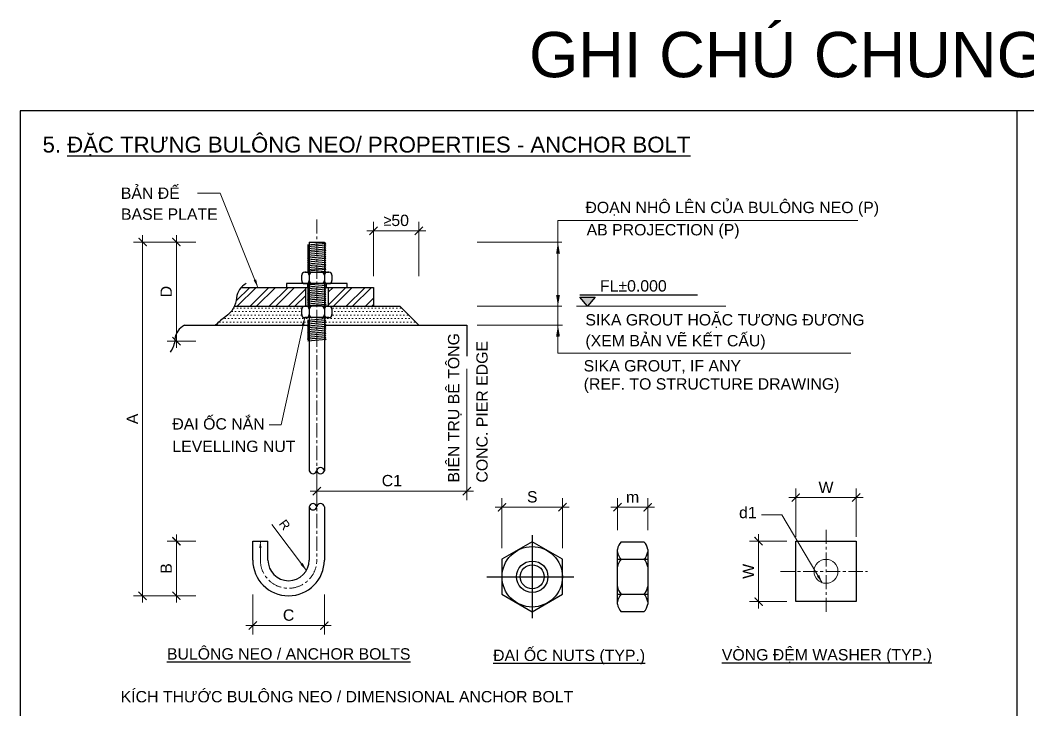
# Model space of a CAD drawing. Header units: millimetres. Extents: x -205508 to -110432, y 549193 to 571297.
# Drawn here: x -134922 to -132698, y 553330 to 554852 of the extents above; entities that cross this region are included whole.
import ezdxf
from ezdxf.enums import TextEntityAlignment as Align

# ---------------------------------------------------------------- set-up
doc = ezdxf.new("R2010")
doc.units = ezdxf.units.MM
doc.header["$LTSCALE"] = 25
doc.header["$MEASUREMENT"] = 0
doc.header["$PDSIZE"] = 50
doc.linetypes.add('DETAIL$0$CENTER', pattern=[2, 1.25, -0.25, 0.25, -0.25])
doc.linetypes.add('DETAIL$0$HIDDEN', pattern=[0.375, 0.25, -0.125])
doc.layers.add('DETAIL$0$CONT-Y', color=2, linetype='Continuous')
doc.layers.add('DETAIL$0$Standard', color=7, linetype='Continuous')
for name, color, linetype, lineweight in [('DETAIL$0$S-Bolts', 2, 'Continuous', 25), ('DETAIL$0$S-Dim', 8, 'Continuous', 20), ('DETAIL$0$S-Gridline', 37, 'DETAIL$0$CENTER', 13), ('DETAIL$0$S-Hatch', 8, 'Continuous', 13), ('DETAIL$0$S-Text-EN', 3, 'Continuous', 25), ('DETAIL$0$S-Text-VN', 7, 'Continuous', 25)]:
    doc.layers.add(name, color=color, linetype=linetype, lineweight=lineweight)
doc.styles.add('DETAIL$0$ABBO-S', font='arial.ttf')
doc.styles.add('DETAIL$0$S-TEXT-VN', font='arial.ttf')
doc.dimstyles.new('DETAIL$0$S-1-10', dxfattribs={"dimscale": 10, "dimtxt": 2.5, "dimasz": 1.8, "dimexe": 2, "dimexo": 2, "dimgap": 1, "dimtad": 1, "dimdec": 0, "dimzin": 12, "dimdsep": 46, "dimtxsty": 'DETAIL$0$S-TEXT-VN', "dimblk": 'DETAIL$0$_ArchTick', "dimcen": -1, "dimdle": 1.5, "dimclrd": 8, "dimclre": 8, "dimclrt": 7, "dimadec": 0, "dimazin": 0, "dimtfac": 1, "dimtdec": 0, "dimtix": 1, "dimtofl": 0, "dimtmove": 0, "dimatfit": 2, "dimfxl": 1, "dimtolj": 1, "dimtzin": 0, "dimlwd": -1, "dimlwe": -1, "dimarcsym": 0})
pattern_1 = [(360, (-83217.685, 527808.8806), (3.91, 7.8200001), [0, -7.8200001])]

# ---------------------------------------------------------------- blocks, each defined once
blk = doc.blocks.new('*X177')
for p, q in [((127.59, 520.9), (128.41, 520.9)), ((127.73, 520.8), (128.27, 520.8)), ((127.82, 520.7), (128.18, 520.7)), ((127.89, 520.6), (128.11, 520.6)), ((127.94, 520.5), (128.06, 520.5)), ((127.97, 520.4), (128.03, 520.4)), ((127.99, 520.3), (128.01, 520.3))]:
    blk.add_line(p, q)
blk = doc.blocks.new('*X176')
for p, q in [((131.59, 520.9), (132.41, 520.9)), ((131.73, 520.8), (132.27, 520.8)), ((131.82, 520.7), (132.18, 520.7)), ((131.89, 520.6), (132.11, 520.6)), ((131.94, 520.5), (132.06, 520.5)), ((131.97, 520.4), (132.03, 520.4)), ((131.99, 520.3), (132.01, 520.3))]:
    blk.add_line(p, q)
blk = doc.blocks.new('DETAIL$0$_ArchTick')
at = {"color": 0, "linetype": 'ByBlock', "const_width": 0.15}
blk.add_lwpolyline([(-0.5, -0.5), (0.5, 0.5)], dxfattribs=at)
blk = doc.blocks.new('*D203')
at = {"layer": 'Defpoints', "color": 0, "transparency": 16777216}
for p in [(-134408.7, 553604.8), (-134250.7, 553604.8), (-134250.7, 553516.2)]:
    blk.add_point(p, dxfattribs=at)
at = {"layer": 'DETAIL$0$S-Dim', "color": 8, "transparency": 16777216}
for p, q in [((-134408.7, 553584.8), (-134408.7, 553496.2)), ((-134250.7, 553584.8), (-134250.7, 553496.2)), ((-134423.7, 553516.2), (-134235.7, 553516.2))]:
    blk.add_line(p, q, dxfattribs=at)
at = {"layer": 'DETAIL$0$S-Dim', "color": 8, "transparency": 16777216, "xscale": 18, "yscale": 18, "zscale": 18, "rotation": 180}
blk.add_blockref('DETAIL$0$_ArchTick', (-134408.7, 553516.2), dxfattribs=at)
at = {"layer": 'DETAIL$0$S-Dim', "color": 8, "transparency": 16777216, "xscale": 18, "yscale": 18, "zscale": 18}
blk.add_blockref('DETAIL$0$_ArchTick', (-134250.7, 553516.2), dxfattribs=at)
at = {"layer": 'DETAIL$0$S-Dim', "color": 7, "transparency": 16777216, "insert": (-134329.7, 553539.2), "char_height": 25, "attachment_point": 5, "style": 'DETAIL$0$ABBO-S'}
blk.add_mtext('\\A1;C', dxfattribs=at)
blk = doc.blocks.new('*D204')
at = {"layer": 'Defpoints', "color": 0, "transparency": 16777216}
for p in [(-133725.2, 553777.3), (-133858.7, 553666.7), (-133725.2, 553666.7)]:
    blk.add_point(p, dxfattribs=at)
at = {"layer": 'DETAIL$0$S-Dim', "color": 8, "transparency": 16777216}
for p, q in [((-133858.7, 553686.7), (-133858.7, 553797.3)), ((-133725.2, 553686.7), (-133725.2, 553797.3)), ((-133873.7, 553777.3), (-133710.2, 553777.3))]:
    blk.add_line(p, q, dxfattribs=at)
at = {"layer": 'DETAIL$0$S-Dim', "color": 8, "transparency": 16777216, "xscale": 18, "yscale": 18, "zscale": 18, "rotation": 180}
blk.add_blockref('DETAIL$0$_ArchTick', (-133858.7, 553777.3), dxfattribs=at)
at = {"layer": 'DETAIL$0$S-Dim', "color": 8, "transparency": 16777216, "xscale": 18, "yscale": 18, "zscale": 18}
blk.add_blockref('DETAIL$0$_ArchTick', (-133725.2, 553777.3), dxfattribs=at)
at = {"layer": 'DETAIL$0$S-Dim', "color": 7, "transparency": 16777216, "insert": (-133791.9, 553800.2), "char_height": 25, "attachment_point": 5, "style": 'DETAIL$0$ABBO-S'}
blk.add_mtext('\\A1;S', dxfattribs=at)
blk = doc.blocks.new('*D205')
at = {"layer": 'Defpoints', "color": 0, "transparency": 16777216}
for p in [(-133537, 553777.3), (-133603.7, 553706.8), (-133537, 553706.8)]:
    blk.add_point(p, dxfattribs=at)
at = {"layer": 'DETAIL$0$S-Dim', "color": 8, "transparency": 16777216}
for p, q in [((-133603.7, 553726.8), (-133603.7, 553797.3)), ((-133537, 553726.8), (-133537, 553797.3)), ((-133618.7, 553777.3), (-133522, 553777.3))]:
    blk.add_line(p, q, dxfattribs=at)
at = {"layer": 'DETAIL$0$S-Dim', "color": 8, "transparency": 16777216, "xscale": 18, "yscale": 18, "zscale": 18, "rotation": 180}
blk.add_blockref('DETAIL$0$_ArchTick', (-133603.7, 553777.3), dxfattribs=at)
at = {"layer": 'DETAIL$0$S-Dim', "color": 8, "transparency": 16777216, "xscale": 18, "yscale": 18, "zscale": 18}
blk.add_blockref('DETAIL$0$_ArchTick', (-133537, 553777.3), dxfattribs=at)
at = {"layer": 'DETAIL$0$S-Dim', "color": 7, "transparency": 16777216, "insert": (-133570.3, 553799.8), "char_height": 25, "attachment_point": 5, "style": 'DETAIL$0$ABBO-S'}
blk.add_mtext('\\A1;m', dxfattribs=at)
blk = doc.blocks.new('*D206')
at = {"layer": 'Defpoints', "color": 0, "transparency": 16777216}
for p in [(-134042.1, 554387.5), (-134142.3, 554267), (-134042.1, 554267)]:
    blk.add_point(p, dxfattribs=at)
at = {"layer": 'DETAIL$0$S-Dim', "color": 8, "transparency": 16777216}
for p, q in [((-134142.3, 554287), (-134142.3, 554407.5)), ((-134042.1, 554287), (-134042.1, 554407.5)), ((-134157.3, 554387.5), (-134027.1, 554387.5))]:
    blk.add_line(p, q, dxfattribs=at)
at = {"layer": 'DETAIL$0$S-Dim', "color": 8, "transparency": 16777216, "xscale": 18, "yscale": 18, "zscale": 18, "rotation": 180}
blk.add_blockref('DETAIL$0$_ArchTick', (-134142.3, 554387.5), dxfattribs=at)
at = {"layer": 'DETAIL$0$S-Dim', "color": 8, "transparency": 16777216, "xscale": 18, "yscale": 18, "zscale": 18}
blk.add_blockref('DETAIL$0$_ArchTick', (-134042.1, 554387.5), dxfattribs=at)
at = {"layer": 'DETAIL$0$S-Dim', "color": 7, "transparency": 16777216, "insert": (-134092.2, 554410.3), "char_height": 25, "attachment_point": 5, "style": 'DETAIL$0$ABBO-S'}
blk.add_mtext('\\A1;{\\fSymbol|b0|i0|c2|p18;\\H0.9583x;\\C256;³}50', dxfattribs=at)
blk = doc.blocks.new('*D246')
at = {"layer": 'Defpoints', "color": 0, "transparency": 16777216}
for p in [(-133936.3, 554102.5), (-134267.4, 553884), (-133936.3, 553813)]:
    blk.add_point(p, dxfattribs=at)
at = {"layer": 'DETAIL$0$S-Dim', "color": 8, "transparency": 16777216}
for p, q in [((-133936.3, 554082.5), (-133936.3, 553793)), ((-134267.4, 553864), (-134267.4, 553793)), ((-134282.4, 553813), (-133921.3, 553813))]:
    blk.add_line(p, q, dxfattribs=at)
at = {"layer": 'DETAIL$0$S-Dim', "color": 8, "transparency": 16777216, "xscale": 18, "yscale": 18, "zscale": 18, "rotation": 180}
blk.add_blockref('DETAIL$0$_ArchTick', (-134267.4, 553813), dxfattribs=at)
at = {"layer": 'DETAIL$0$S-Dim', "color": 8, "transparency": 16777216, "xscale": 18, "yscale": 18, "zscale": 18}
blk.add_blockref('DETAIL$0$_ArchTick', (-133936.3, 553813), dxfattribs=at)
at = {"layer": 'DETAIL$0$S-Dim', "color": 7, "transparency": 16777216, "insert": (-134101.8, 553836), "char_height": 25, "attachment_point": 5, "style": 'DETAIL$0$ABBO-S'}
blk.add_mtext('\\A1;C1', dxfattribs=at)
blk = doc.blocks.new('*D247')
at = {"layer": 'Defpoints', "color": 0, "transparency": 16777216}
for p in [(-133076.8, 553798.7), (-133210.3, 553692.1), (-133076.8, 553692.1)]:
    blk.add_point(p, dxfattribs=at)
at = {"layer": 'DETAIL$0$S-Dim', "color": 8, "transparency": 16777216}
for p, q in [((-133210.3, 553712.1), (-133210.3, 553818.7)), ((-133076.8, 553712.1), (-133076.8, 553818.7)), ((-133225.3, 553798.7), (-133061.8, 553798.7))]:
    blk.add_line(p, q, dxfattribs=at)
at = {"layer": 'DETAIL$0$S-Dim', "color": 8, "transparency": 16777216, "xscale": 18, "yscale": 18, "zscale": 18, "rotation": 180}
blk.add_blockref('DETAIL$0$_ArchTick', (-133210.3, 553798.7), dxfattribs=at)
at = {"layer": 'DETAIL$0$S-Dim', "color": 8, "transparency": 16777216, "xscale": 18, "yscale": 18, "zscale": 18}
blk.add_blockref('DETAIL$0$_ArchTick', (-133076.8, 553798.7), dxfattribs=at)
at = {"layer": 'DETAIL$0$S-Dim', "color": 7, "transparency": 16777216, "insert": (-133143.5, 553821.2), "char_height": 25, "attachment_point": 5, "style": 'DETAIL$0$ABBO-S'}
blk.add_mtext('\\A1;W', dxfattribs=at)
blk = doc.blocks.new('*D248')
at = {"layer": 'Defpoints', "color": 0, "transparency": 16777216}
for p in [(-133210.3, 553702.6), (-133292.3, 553569.1), (-133210.3, 553569.1)]:
    blk.add_point(p, dxfattribs=at)
at = {"layer": 'DETAIL$0$S-Dim', "color": 8, "transparency": 16777216}
for p, q in [((-133292.3, 553717.6), (-133292.3, 553554.1)), ((-133230.3, 553702.6), (-133312.3, 553702.6)), ((-133230.3, 553569.1), (-133312.3, 553569.1))]:
    blk.add_line(p, q, dxfattribs=at)
at = {"layer": 'DETAIL$0$S-Dim', "color": 8, "transparency": 16777216, "xscale": 18, "yscale": 18, "zscale": 18}
for p, rotation in [((-133292.3, 553702.6), 90), ((-133292.3, 553569.1), 270)]:
    blk.add_blockref('DETAIL$0$_ArchTick', p, dxfattribs=dict(at, rotation=rotation))
at = {"layer": 'DETAIL$0$S-Dim', "color": 7, "transparency": 16777216, "insert": (-133314.8, 553635.9), "char_height": 25, "attachment_point": 5, "rotation": 90, "style": 'DETAIL$0$ABBO-S'}
blk.add_mtext('\\A1;W', dxfattribs=at)
blk = doc.blocks.new('*D249')
at = {"layer": 'Defpoints', "color": 0, "transparency": 16777216}
for p in [(-134514.2, 554362.7), (-134577.4, 554143.9), (-134514.2, 554143.9)]:
    blk.add_point(p, dxfattribs=at)
at = {"layer": 'DETAIL$0$S-Dim', "color": 8, "transparency": 16777216}
for p, q in [((-134534.2, 554362.7), (-134597.4, 554362.7)), ((-134577.4, 554377.7), (-134577.4, 554128.9)), ((-134534.2, 554143.9), (-134597.4, 554143.9))]:
    blk.add_line(p, q, dxfattribs=at)
at = {"layer": 'DETAIL$0$S-Dim', "color": 8, "transparency": 16777216, "xscale": 18, "yscale": 18, "zscale": 18}
for p, rotation in [((-134577.4, 554362.7), 90), ((-134577.4, 554143.9), 270)]:
    blk.add_blockref('DETAIL$0$_ArchTick', p, dxfattribs=dict(at, rotation=rotation))
at = {"layer": 'DETAIL$0$S-Dim', "color": 7, "transparency": 16777216, "insert": (-134599.9, 554253.3), "char_height": 25, "attachment_point": 5, "rotation": 90, "style": 'DETAIL$0$ABBO-S'}
blk.add_mtext('\\A1;D', dxfattribs=at)
blk = doc.blocks.new('*D250')
at = {"layer": 'Defpoints', "color": 0, "transparency": 16777216}
for p in [(-134514.2, 554362.7), (-134652, 553581.9), (-134514.2, 553581.9)]:
    blk.add_point(p, dxfattribs=at)
at = {"layer": 'DETAIL$0$S-Dim', "color": 8, "transparency": 16777216}
for p, q in [((-134534.2, 554362.7), (-134672, 554362.7)), ((-134652, 554377.7), (-134652, 553566.9)), ((-134534.2, 553581.9), (-134672, 553581.9))]:
    blk.add_line(p, q, dxfattribs=at)
at = {"layer": 'DETAIL$0$S-Dim', "color": 8, "transparency": 16777216, "xscale": 18, "yscale": 18, "zscale": 18}
for p, rotation in [((-134652, 554362.7), 90), ((-134652, 553581.9), 270)]:
    blk.add_blockref('DETAIL$0$_ArchTick', p, dxfattribs=dict(at, rotation=rotation))
at = {"layer": 'DETAIL$0$S-Dim', "color": 7, "transparency": 16777216, "insert": (-134674.5, 553972.3), "char_height": 25, "attachment_point": 5, "rotation": 90, "style": 'DETAIL$0$ABBO-S'}
blk.add_mtext('\\A1;A', dxfattribs=at)
blk = doc.blocks.new('*D251')
at = {"layer": 'Defpoints', "color": 0, "transparency": 16777216}
for p in [(-134514.2, 553702.4), (-134577.4, 553581.9), (-134514.2, 553581.9)]:
    blk.add_point(p, dxfattribs=at)
at = {"layer": 'DETAIL$0$S-Dim', "color": 8, "transparency": 16777216}
for p, q in [((-134577.4, 553717.4), (-134577.4, 553566.9)), ((-134534.2, 553702.4), (-134597.4, 553702.4)), ((-134534.2, 553581.9), (-134597.4, 553581.9))]:
    blk.add_line(p, q, dxfattribs=at)
at = {"layer": 'DETAIL$0$S-Dim', "color": 8, "transparency": 16777216, "xscale": 18, "yscale": 18, "zscale": 18}
for p, rotation in [((-134577.4, 553702.4), 90), ((-134577.4, 553581.9), 270)]:
    blk.add_blockref('DETAIL$0$_ArchTick', p, dxfattribs=dict(at, rotation=rotation))
at = {"layer": 'DETAIL$0$S-Dim', "color": 7, "transparency": 16777216, "insert": (-134599.9, 553642.2), "char_height": 25, "attachment_point": 5, "rotation": 90, "style": 'DETAIL$0$ABBO-S'}
blk.add_mtext('\\A1;B', dxfattribs=at)

msp = doc.modelspace()

# ---------------------------------------------------------------- hatches: boundary and pattern name
at = {"layer": 'DETAIL$0$S-Dim'}
h = msp.add_hatch(dxfattribs=at)
h.set_pattern_fill('ANSI32', scale=80, style=0)
h.set_pattern_definition([(45, (-502440.87, 1580029.524), (-21.2132034, 21.2132034), []), (45, (-502426.73, 1580029.524), (-21.2132034, 21.2132034), [])])
h.paths.add_polyline_path([(-134292.5, 554262.6), (-134334.2, 554262.6), (-134434.3, 554262.6, 0.167667), (-134444.4, 554239.6, -0.088074), (-134449.3, 554220.9), (-134292.5, 554220.9)])
h.paths.add_polyline_path([(-134142.3, 554262.6), (-134242.4, 554262.6), (-134242.4, 554220.9), (-134240.7, 554220.9), (-134142.3, 554220.9)])
at = {"layer": 'DETAIL$0$S-Hatch'}
h = msp.add_hatch(dxfattribs=at)
h.set_pattern_fill('DOTS', scale=125.120001, style=0)
h.set_pattern_definition(pattern_1)
h.paths.add_polyline_path([(-134284.1, 554179.1), (-134284.1, 554195.8), (-134294.1, 554195.8, -0.414214), (-134300.8, 554202.5), (-134300.8, 554214.2, -0.304915), (-134296.6, 554220.4), (-134295.9, 554220.9), (-134449.3, 554220.9, -0.135499), (-134468.4, 554198.3, 0.053423), (-134490.9, 554179.1)])
h = msp.add_hatch(dxfattribs=at)
h.set_pattern_fill('DOTS', scale=125.120001, style=0)
h.set_pattern_definition(pattern_1)
h.paths.add_polyline_path([(-134238, 554220.9), (-134236, 554218.9, -0.198912), (-134234.1, 554214.2), (-134234.1, 554202.5, -0.414214), (-134240.7, 554195.8), (-134250.7, 554195.8), (-134250.7, 554179.1), (-134042.1, 554179.1), (-134083.8, 554220.9)])

# ---------------------------------------------------------------- linework, layer by layer
at = {"layer": 'DETAIL$0$CONT-Y', "color": 7}
msp.add_line((-134292.5, 554262.6), (-134292.5, 554220.9), dxfattribs=at)
at = {"layer": 'DETAIL$0$CONT-Y', "color": 7, "linetype": 'DETAIL$0$HIDDEN'}
for p, q in [((-134284.1, 554225), (-134284.1, 554220.9)), ((-134250.7, 554225), (-134250.7, 554220.9))]:
    msp.add_line(p, q, dxfattribs=at)
at = {"layer": 'DETAIL$0$S-Bolts', "color": 7}
for p, q in [((-134247.3, 554359.5), (-134287.7, 554356.1)), ((-134284.1, 554362.7), (-134284.1, 553858)), ((-134284.1, 554362.7), (-134250.7, 554362.7)), ((-134250.7, 554362.7), (-134250.7, 553858)), ((-134250.6, 554361.6), (-134247.3, 554359.5)), ((-134250.6, 554357.4), (-134247.3, 554355.4)), ((-134287.7, 554356.1), (-134284.1, 554354)), ((-134247.3, 554355.4), (-134287.7, 554351.9)), ((-134287.7, 554351.9), (-134284.1, 554349.8)), ((-134247.3, 554351.2), (-134287.7, 554347.7)), ((-134287.7, 554347.7), (-134284.1, 554345.7)), ((-134247.3, 554347), (-134287.7, 554343.6)), ((-134287.7, 554343.6), (-134284.1, 554341.5)), ((-134247.3, 554342.9), (-134287.7, 554339.4)), ((-134287.7, 554339.4), (-134284.1, 554337.3)), ((-134247.3, 554338.7), (-134287.7, 554335.2)), ((-134287.7, 554335.2), (-134284.1, 554333.1)), ((-134250.6, 554353.3), (-134247.3, 554351.2)), ((-134250.6, 554349.1), (-134247.3, 554347)), ((-134250.6, 554344.9), (-134247.3, 554342.9)), ((-134250.6, 554340.8), (-134247.3, 554338.7)), ((-134250.6, 554336.6), (-134247.3, 554334.5)), ((-134247.3, 554334.5), (-134287.7, 554331.1)), ((-134287.7, 554331.1), (-134284.1, 554329)), ((-134247.3, 554330.3), (-134287.7, 554326.9)), ((-134287.7, 554326.9), (-134284.1, 554324.8)), ((-134247.3, 554326.2), (-134287.7, 554322.7)), ((-134287.7, 554322.7), (-134284.1, 554320.6)), ((-134247.3, 554321.8), (-134287.7, 554318.3)), ((-134287.7, 554318.3), (-134284.1, 554316.2)), ((-134247.3, 554317.6), (-134287.7, 554314.1)), ((-134287.7, 554314.1), (-134284.1, 554312.1)), ((-134247.3, 554313.4), (-134287.7, 554310)), ((-134250.6, 554332.4), (-134247.3, 554330.3)), ((-134250.6, 554328.2), (-134247.3, 554326.2)), ((-134250.6, 554323.9), (-134247.3, 554321.8)), ((-134250.6, 554319.7), (-134247.3, 554317.6)), ((-134250.6, 554315.5), (-134247.3, 554313.4)), ((-134294.1, 554295.9), (-134240.7, 554295.9)), ((-134290.8, 554295.9), (-134294.1, 554295.9)), ((-134292.5, 554295.9), (-134242.4, 554295.9)), ((-134287.7, 554310), (-134284.1, 554307.9)), ((-134247.3, 554309.3), (-134287.7, 554305.8)), ((-134287.7, 554305.8), (-134284.1, 554303.7)), ((-134247.3, 554305.1), (-134287.7, 554301.6)), ((-134247.3, 554301.7), (-134287.7, 554298.2)), ((-134287.7, 554301.6), (-134284.1, 554299.6)), ((-134287.7, 554298.2), (-134284.1, 554296.2)), ((-134277.4, 554295.9), (-134257.4, 554295.9)), ((-134247.3, 554297.7), (-134268, 554295.9)), ((-134250.6, 554311.3), (-134247.3, 554309.3)), ((-134250.6, 554307.2), (-134247.3, 554305.1)), ((-134250.6, 554303.8), (-134247.3, 554301.7)), ((-134250.6, 554299.8), (-134247.3, 554297.7)), ((-134240.7, 554295.9), (-134244.1, 554295.9)), ((-134200.7, 554270.9), (-134334.2, 554270.9)), ((-134334.2, 554270.9), (-134334.2, 554262.6)), ((-134300.8, 554277.6), (-134300.8, 554289.3)), ((-134294.1, 554270.9), (-134240.7, 554270.9)), ((-134288.3, 554270.9), (-134288.3, 554262.6)), ((-134247.8, 554270.9), (-134287.7, 554267.5)), ((-134250.6, 554268.8), (-134247.3, 554266.8)), ((-134246.6, 554270.9), (-134246.6, 554262.6)), ((-134234.1, 554289.3), (-134234.1, 554277.6)), ((-134200.7, 554262.6), (-134200.7, 554270.9)), ((-134434.3, 554262.6), (-134288.3, 554262.6)), ((-134334.2, 554262.6), (-134288.3, 554262.6)), ((-134287.7, 554267.5), (-134284.1, 554265.4)), ((-134247.3, 554266.8), (-134287.7, 554263.3)), ((-134287.7, 554263.3), (-134284.1, 554261.2)), ((-134247.8, 554262.6), (-134287.7, 554259.1)), ((-134287.7, 554259.1), (-134284.1, 554257.1)), ((-134247.3, 554258.4), (-134287.7, 554255)), ((-134287.7, 554255), (-134284.1, 554252.9)), ((-134247.3, 554254.3), (-134287.7, 554250.8)), ((-134287.7, 554250.8), (-134284.1, 554248.7)), ((-134247.3, 554250.1), (-134287.7, 554246.6)), ((-134287.7, 554246.6), (-134284.1, 554244.5)), ((-134250.6, 554264.6), (-134247.3, 554262.6)), ((-134250.6, 554260.5), (-134247.3, 554258.4)), ((-134250.6, 554256.3), (-134247.3, 554254.3)), ((-134250.6, 554252.2), (-134247.3, 554250.1)), ((-134250.6, 554248), (-134247.3, 554245.9)), ((-134246.6, 554262.6), (-134142.3, 554262.6)), ((-134246.6, 554262.6), (-134200.7, 554262.6)), ((-134242.4, 554262.6), (-134242.4, 554220.9)), ((-134142.3, 554262.6), (-134142.3, 554220.9)), ((-134247.3, 554245.9), (-134287.7, 554242.5)), ((-134287.7, 554242.5), (-134284.1, 554240.4)), ((-134247.3, 554241.7), (-134287.7, 554238.3)), ((-134287.7, 554238.3), (-134284.1, 554236.2)), ((-134247.3, 554237.6), (-134287.7, 554234.1)), ((-134287.7, 554234.1), (-134284.1, 554232)), ((-134247.3, 554233.4), (-134287.7, 554229.9)), ((-134287.7, 554229.9), (-134284.1, 554227.9)), ((-134247.3, 554229.2), (-134287.7, 554225.8)), ((-134287.7, 554225.8), (-134284.1, 554223.7)), ((-134247, 554225.1), (-134287.4, 554221.6)), ((-134250.6, 554243.8), (-134247.3, 554241.7)), ((-134250.6, 554239.7), (-134247.3, 554237.6)), ((-134250.6, 554235.5), (-134247.3, 554233.4)), ((-134250.6, 554231.3), (-134247.3, 554229.2)), ((-134250.2, 554227.2), (-134247, 554225.1)), ((-134449.3, 554220.9), (-134284.1, 554220.9)), ((-134300.8, 554202.5), (-134300.8, 554214.2)), ((-134240.7, 554220.9), (-134294.1, 554220.9)), ((-134250.7, 554220.9), (-134083.8, 554220.9)), ((-134234.1, 554214.2), (-134234.1, 554202.5)), ((-134084, 554221), (-134042.1, 554179.1)), ((-134240.7, 554195.8), (-134294.1, 554195.8)), ((-134247.8, 554193.1), (-134287.7, 554189.7)), ((-134287.7, 554189.7), (-134284.1, 554187.6)), ((-134247.3, 554189), (-134287.7, 554185.6)), ((-134287.7, 554185.6), (-134284.1, 554183.5)), ((-134247.8, 554184.8), (-134287.7, 554181.4)), ((-134287.7, 554181.4), (-134284.1, 554179.3)), ((-134247.3, 554180.7), (-134287.7, 554177.2)), ((-134250.6, 554191.1), (-134247.3, 554189)), ((-134250.6, 554186.9), (-134247.3, 554184.8)), ((-134250.6, 554182.8), (-134247.3, 554180.7)), ((-134559.4, 554179.1), (-134284.1, 554179.1)), ((-134287.7, 554177.2), (-134284.1, 554175.1)), ((-134247.3, 554176.5), (-134287.7, 554173)), ((-134287.7, 554173), (-134284.1, 554171)), ((-134247.3, 554172.3), (-134287.7, 554168.9)), ((-134287.7, 554168.9), (-134284.1, 554166.8)), ((-134247.3, 554168.2), (-134287.7, 554164.7)), ((-134287.7, 554164.7), (-134284.1, 554162.6)), ((-134247.3, 554164), (-134287.7, 554160.5)), ((-134287.7, 554160.5), (-134284.1, 554158.5)), ((-134247.3, 554159.8), (-134287.7, 554156.4)), ((-134250.7, 554179.1), (-133936.3, 554179.1)), ((-134250.6, 554178.6), (-134247.3, 554176.5)), ((-134250.6, 554174.4), (-134247.3, 554172.3)), ((-134250.6, 554170.2), (-134247.3, 554168.2)), ((-134250.6, 554166.1), (-134247.3, 554164)), ((-134250.6, 554161.9), (-134247.3, 554159.8)), ((-134250.6, 554157.7), (-134247.3, 554155.7)), ((-133936.3, 554179.1), (-133936.3, 554110.7)), ((-134287.7, 554156.4), (-134284.1, 554154.3)), ((-134247.3, 554155.7), (-134287.7, 554152.2)), ((-134287.7, 554152.2), (-134284.1, 554150.1)), ((-134247.3, 554151.5), (-134287.7, 554148)), ((-134287.7, 554148), (-134284.1, 554145.9)), ((-134247, 554147.3), (-134287.4, 554143.9)), ((-134250.6, 554153.6), (-134247.3, 554151.5)), ((-134250.2, 554149.4), (-134247, 554147.3)), ((-134284.1, 553778.4), (-134284.1, 553660.9)), ((-134250.7, 553778.4), (-134250.7, 553660.9)), ((-134408.7, 553660.9), (-134408.7, 553702.4)), ((-134408.7, 553702.4), (-134375.4, 553702.4)), ((-134375.4, 553660.9), (-134375.4, 553702.4))]:
    msp.add_line(p, q, dxfattribs=at)
at = {"layer": 'DETAIL$0$S-Bolts'}
for p, q in [((-133791.9, 553715.7), (-133791.9, 553532.2)), ((-133595.4, 553701), (-133545.3, 553701)), ((-133210.3, 553569.1), (-133210.3, 553702.6)), ((-133210.3, 553702.6), (-133076.8, 553702.6)), ((-133076.8, 553702.6), (-133076.8, 553569.1)), ((-133603.7, 553563.5), (-133603.7, 553684.3)), ((-133537, 553684.3), (-133537, 553563.5)), ((-133603.7, 553662.4), (-133537, 553662.4)), ((-133892, 553623.9), (-133700.2, 553623.9)), ((-133603.7, 553585.4), (-133537, 553585.4)), ((-133076.8, 553569.1), (-133210.3, 553569.1)), ((-133545.3, 553546.9), (-133595.4, 553546.9))]:
    msp.add_line(p, q, dxfattribs=at)
at = {"layer": 'DETAIL$0$S-Bolts', "color": 7}
for points in [[(-134423.1, 554270.9, 0.262919), (-134444.4, 554239.6, -0.226273), (-134468.4, 554198.3, 0.053423), (-134490.9, 554179.1, 0.053423)], [(-134559.4, 554179.1, 0.262919), (-134580.6, 554147.9, -0.136661), (-134590.9, 554119.9, -0.136661)]]:
    msp.add_lwpolyline(points, format="xyb", dxfattribs=at)
at = {"layer": 'DETAIL$0$S-Bolts'}
msp.add_lwpolyline([(-133725.2, 553662.4), (-133791.9, 553701), (-133858.7, 553662.4), (-133858.7, 553585.4), (-133791.9, 553546.9), (-133725.2, 553585.4)], close=True, dxfattribs=at)
for radius in [66.7, 34.7, 26.4]:
    msp.add_circle((-133791.9, 553623.9), radius, dxfattribs=at)
at = {"layer": 'DETAIL$0$S-Bolts', "color": 7}
for centre, radius, start, end in [((-134294.1, 554289.3), 6.67, 90, 180), ((-134290.8, 554289.3), 6.67, 0, 90), ((-134277.4, 554289.3), 6.67, 90, 180), ((-134257.4, 554289.3), 6.67, 0, 90), ((-134244.1, 554289.3), 6.67, 90, 180), ((-134240.7, 554289.3), 6.67, 0, 90), ((-134294.1, 554277.6), 6.67, 180, 270), ((-134290.8, 554277.6), 6.67, 270, 0), ((-134277.4, 554277.6), 6.67, 180, 270), ((-134257.4, 554277.6), 6.67, 270, 0), ((-134244.1, 554277.6), 6.67, 180, 270), ((-134240.7, 554277.6), 6.67, 270, 0), ((-134294.1, 554214.2), 6.67, 90, 180), ((-134294.1, 554202.5), 6.67, 180, 270), ((-134290.8, 554214.2), 6.67, 0, 90), ((-134290.8, 554202.5), 6.67, 270, 0), ((-134277.4, 554214.2), 6.67, 90, 180), ((-134277.4, 554202.5), 6.67, 180, 270), ((-134257.4, 554214.2), 6.67, 0, 90), ((-134257.4, 554202.5), 6.67, 270, 0), ((-134244.1, 554214.2), 6.67, 90, 180), ((-134244.1, 554202.5), 6.67, 180, 270), ((-134240.7, 554214.2), 6.67, 0, 90), ((-134240.7, 554202.5), 6.67, 270, 0), ((-134275.8, 553859.5), 8.47, 190, 350), ((-134259.1, 553856.5), 8.47, 10, 170), ((-134259.1, 553859.5), 8.47, 190, 350), ((-134275.8, 553777), 8.47, 10, 170), ((-134259.1, 553777), 8.47, 10, 170), ((-134275.8, 553779.9), 8.47, 190, 350), ((-134329.7, 553660.9), 79, 180, 0), ((-134329.7, 553660.9), 45.6, 180, 0)]:
    msp.add_arc(centre, radius, start, end, dxfattribs=at)
at = {"layer": 'DETAIL$0$S-Bolts'}
for centre, start, end in [((-133576.3, 553681), 133.7193, 173.1506), ((-133564.4, 553681), 6.8494, 46.2807), ((-133576.3, 553682.4), 186.8494, 226.2807), ((-133564.4, 553682.4), 313.7193, 353.1506), ((-133576.3, 553642.5), 133.7193, 173.1506), ((-133564.4, 553642.5), 6.8494, 46.2807), ((-133576.3, 553605.4), 186.8494, 226.2807), ((-133564.4, 553605.4), 313.7193, 353.1506), ((-133576.3, 553565.4), 133.7193, 173.1506), ((-133564.4, 553565.4), 6.8494, 46.2807), ((-133576.3, 553566.8), 186.8494, 226.2807), ((-133564.4, 553566.8), 313.7193, 353.1506)]:
    msp.add_arc(centre, 27.6, start, end, dxfattribs=at)
at = {"layer": 'DETAIL$0$S-Dim', "color": 7}
for p, q in [((-133735.2, 554410.4), (-133735.2, 554117.3)), ((-133735.2, 554410.4), (-133073.2, 554410.4)), ((-133913.7, 554362.1), (-133726.8, 554362.1)), ((-133735.2, 554370.4), (-133735.2, 554117.3)), ((-133913.7, 554220.9), (-133726.8, 554220.9)), ((-133913.7, 554179.1), (-133725, 554179.1)), ((-133735.2, 554117.3), (-133089, 554117.3))]:
    msp.add_line(p, q, dxfattribs=at)
at = {"layer": 'DETAIL$0$S-Dim'}
msp.add_line((-133694.1, 554220.9), (-133364.8, 554220.9), dxfattribs=at)
msp.add_circle((-133143.5, 553635.9), 26.4, dxfattribs=at)
at = {"layer": 'DETAIL$0$S-Dim', "color": 7}
for points in [[(-133739.2, 554337), (-133730.8, 554337.1), (-133735.2, 554362.1)], [(-133739.2, 554245.9), (-133730.8, 554245.8), (-133735.2, 554220.9)], [(-133739.2, 554154.1), (-133730.8, 554154.2), (-133735.2, 554179.1)]]:
    msp.add_solid(points, dxfattribs=at)
at = {"layer": 'DETAIL$0$S-Gridline', "color": 7}
for p, q in [((-134267.4, 554412.7), (-134267.4, 553657.4)), ((-134392, 553660.9), (-134392, 553702.4)), ((-134392, 553687.4), (-134392, 553672.4))]:
    msp.add_line(p, q, dxfattribs=at)
at = {"layer": 'DETAIL$0$S-Gridline'}
for p, q in [((-133143.5, 553727.6), (-133143.5, 553544.1)), ((-133243.6, 553635.9), (-133051.8, 553635.9))]:
    msp.add_line(p, q, dxfattribs=at)
at = {"layer": 'DETAIL$0$S-Gridline', "color": 7}
msp.add_arc((-134329.7, 553660.9), 62.3, 180, 0, dxfattribs=at)
msp.add_solid([(-134394.5, 553687.4), (-134389.5, 553687.4), (-134392, 553702.4)], dxfattribs=at)
at = {"layer": 'DETAIL$0$S-Text-EN'}
for p, q in [((-133686.6, 554245.9), (-133427, 554245.9)), ((-133686.6, 554240.9), (-133653.2, 554240.9)), ((-133669.9, 554220.9), (-133686.6, 554240.9)), ((-133653.2, 554240.9), (-133669.9, 554220.9))]:
    msp.add_line(p, q, dxfattribs=at)
msp.add_solid([(-133686.6, 554240.9), (-133669.9, 554220.9), (-133653.2, 554240.9)], dxfattribs=at)
at = {"layer": 'DETAIL$0$Standard'}
msp.add_line((-132722.2, 554652), (-132722.2, 549192.7), dxfattribs=at)
msp.add_lwpolyline([(-134922.2, 549192.7), (-128322.2, 549192.7), (-128322.2, 554652), (-134922.2, 554652)], close=True, dxfattribs=at)

# ---------------------------------------------------------------- block references
at = {"layer": 'DETAIL$0$S-Bolts', "color": 7, "xscale": 8.341333389282227, "yscale": 8.341333413030952, "zscale": 8.341333389282227}
for name, p in [('*X177', (-135351.8, 549950.1)), ('*X176', (-135351.8, 549950.1)), ('*X177', (-135351.8, 549875)), ('*X176', (-135351.8, 549875))]:
    msp.add_blockref(name, p, dxfattribs=at)
at = {"layer": 'DETAIL$0$S-Bolts', "color": 7, "xscale": -8.341333389282227, "yscale": 8.341333413030952, "zscale": 8.341333391249098, "rotation": 180}
for name, p in [('*X177', (-135351.8, 558616.7)), ('*X176', (-135351.8, 558616.7)), ('*X177', (-135351.8, 558541.7)), ('*X176', (-135351.8, 558541.7))]:
    msp.add_blockref(name, p, dxfattribs=at)

# ---------------------------------------------------------------- texts
at = {"layer": 'DETAIL$0$S-Text-EN', "linetype": 'Continuous', "style": 'DETAIL$0$S-TEXT-VN'}
for s, p in [('BASE PLATE', (-134699.6, 554411.8)), ('AB PROJECTION (P)', (-133671.9, 554377.3)), ('SIKA GROUT, IF ANY', (-133678.4, 554077)), ('(REF. TO STRUCTURE DRAWING) ', (-133678.3, 554037)), ('LEVELLING NUT', (-134586.2, 553899.3))]:
    msp.add_text(s, height=25, dxfattribs=at).set_placement(p)
msp.add_text('d1', height=25, rotation=0, dxfattribs=at).set_placement((-133335.4, 553753.2))
at = {"layer": 'DETAIL$0$S-Text-EN', "linetype": 'Continuous', "insert": (-133915.3, 553831.8), "char_height": 25, "width": 631.084, "attachment_point": 1, "rotation": 90, "style": 'DETAIL$0$ABBO-S'}
msp.add_mtext('CONC. PIER EDGE', dxfattribs=at)
at = {"layer": 'DETAIL$0$S-Text-EN', "style": 'DETAIL$0$ABBO-S', "flags": 8}
msp.add_attdef('FL%%P0.000', text='FL%%P0.000               ', height=25, dxfattribs=at).set_placement((-133642.4, 554265.9), align=Align.MIDDLE_LEFT)
at = {"layer": 'DETAIL$0$S-Text-VN', "color": 4, "style": 'DETAIL$0$S-TEXT-VN'}
for s, height, p in [('GHI CHÚ CHUNG/ GENERAL NOTES', 100, (-133798.9, 554726.3)), ('5. %%UĐẶC TRƯNG BULÔNG NEO/ PROPERTIES - ANCHOR BOLT', 35, (-134872.7, 554560.2))]:
    msp.add_text(s, height=height, dxfattribs=at).set_placement(p)
at = {"layer": 'DETAIL$0$S-Text-VN', "linetype": 'Continuous', "style": 'DETAIL$0$S-TEXT-VN'}
for s, p in [('BẢN ĐẾ', (-134699.9, 554458)), ('ĐOẠN NHÔ LÊN CỦA BULÔNG NEO (P)', (-133674.5, 554426.5)), ('SIKA GROUT HOẶC TƯƠNG ĐƯƠNG', (-133674.5, 554178.5)), ('(XEM BẢN VẼ KẾT CẤU)', (-133674.5, 554132.4)), ('ĐAI ỐC NẮN', (-134586.2, 553948.8)), ('%%UBULÔNG NEO / ANCHOR BOLTS', (-134598.2, 553441.2))]:
    msp.add_text(s, height=25, dxfattribs=at).set_placement(p)
msp.add_text('BIÊN TRỤ BÊ TÔNG', height=25, rotation=90, dxfattribs=at).set_placement((-133952.9, 553831.9))
at = {"layer": 'DETAIL$0$S-Text-VN', "color": 7, "linetype": 'Continuous', "style": 'DETAIL$0$S-TEXT-VN'}
msp.add_text('R', height=20, rotation=307.1368, dxfattribs=at).set_placement((-134352.3, 553740.6))
at = {"layer": 'DETAIL$0$S-Text-VN', "linetype": 'Continuous', "style": 'DETAIL$0$S-TEXT-VN'}
for s, p in [('%%UĐAI ỐC NUTS (TYP.)', (-133710.5, 553438)), ('%%UVÒNG ĐỆM WASHER (TYP.)', (-133141.6, 553439.3))]:
    msp.add_text(s, height=25, dxfattribs=at).set_placement(p, align=Align.CENTER)
at = {"layer": 'DETAIL$0$S-Text-VN', "color": 4, "linetype": 'Continuous', "style": 'DETAIL$0$S-TEXT-VN'}
msp.add_text('KÍCH THƯỚC BULÔNG NEO / DIMENSIONAL ANCHOR BOLT', height=25, dxfattribs=at).set_placement((-134700.3, 553346.8))

# ---------------------------------------------------------------- dimensions: what is measured, and where the dimension line sits
at = {"layer": 'DETAIL$0$S-Dim', "color": 7}
for base, p1, p2, text, picture, middle in [((-134042.1, 554387.5), (-134142.3, 554267), (-134042.1, 554267), '{\\fSymbol|b0|i0|c2|p18;\\H0.9583x;\\C256;³}50', '*D206', (-134092.2, 554410.3)), ((-133936.3, 553813), (-134267.4, 553884), (-133936.3, 554102.5), 'C1', '*D246', (-134101.8, 553836)), ((-134250.7, 553516.2), (-134408.7, 553604.8), (-134250.7, 553604.8), 'C', '*D203', (-134329.7, 553539.2))]:
    dim = msp.add_linear_dim(base=base, p1=p1, p2=p2, text=text, dimstyle='DETAIL$0$S-1-10', override={"dimtxsty": 'DETAIL$0$ABBO-S'}, dxfattribs=at)
    dim.commit()
    dim.dimension.update_dxf_attribs({"geometry": picture, "text_midpoint": middle})
for base, p1, p2, text, picture, middle in [((-134652, 553581.9), (-134514.2, 554362.7), (-134514.2, 553581.9), 'A', '*D250', (-134674.5, 553972.3)), ((-134577.4, 554143.9), (-134514.2, 554362.7), (-134514.2, 554143.9), 'D', '*D249', (-134599.9, 554253.3)), ((-134577.4, 553581.9), (-134514.2, 553702.4), (-134514.2, 553581.9), 'B', '*D251', (-134599.9, 553642.2))]:
    dim = msp.add_linear_dim(base=base, p1=p1, p2=p2, angle=90, text=text, dimstyle='DETAIL$0$S-1-10', override={"dimtxsty": 'DETAIL$0$ABBO-S'}, dxfattribs=at)
    dim.commit()
    dim.dimension.update_dxf_attribs({"geometry": picture, "text_midpoint": middle})
at = {"layer": 'DETAIL$0$S-Dim'}
for base, p1, p2, text, picture, middle in [((-133076.8, 553798.7), (-133210.3, 553692.1), (-133076.8, 553692.1), 'W', '*D247', (-133143.5, 553821.2)), ((-133725.2, 553777.3), (-133858.7, 553666.7), (-133725.2, 553666.7), 'S', '*D204', (-133791.9, 553800.2)), ((-133537, 553777.3), (-133603.7, 553706.8), (-133537, 553706.8), 'm', '*D205', (-133570.3, 553799.8))]:
    dim = msp.add_linear_dim(base=base, p1=p1, p2=p2, text=text, dimstyle='DETAIL$0$S-1-10', override={"dimtxsty": 'DETAIL$0$ABBO-S'}, dxfattribs=at)
    dim.commit()
    dim.dimension.update_dxf_attribs({"geometry": picture, "text_midpoint": middle})
dim = msp.add_linear_dim(base=(-133292.3, 553569.1), p1=(-133210.3, 553702.6), p2=(-133210.3, 553569.1), angle=90, text='W', dimstyle='DETAIL$0$S-1-10', override={"dimtxsty": 'DETAIL$0$ABBO-S'}, dxfattribs=at)
dim.commit()
dim.dimension.update_dxf_attribs({"geometry": '*D248', "text_midpoint": (-133314.8, 553635.9)})

# ---------------------------------------------------------------- leaders
at = {"layer": 'DETAIL$0$S-Dim', "color": 7}
for points in [[(-134397.4, 554262.6), (-134480.9, 554470.7), (-134530.4, 554470.7)], [(-134290.2, 553638.1), (-134366.8, 553739.2)]]:
    msp.add_leader(points, dimstyle='DETAIL$0$S-1-10', override={"dimtxsty": 'DETAIL$0$ABBO-S'}, dxfattribs=at)
at = {"layer": 'DETAIL$0$S-Dim'}
for points in [[(-134294.1, 554195.8), (-134346.4, 553959.5), (-134372.6, 553959.5)], [(-133151.9, 553610.8), (-133240.8, 553760.7), (-133285.8, 553760.7)]]:
    msp.add_leader(points, dimstyle='DETAIL$0$S-1-10', override={"dimtxsty": 'DETAIL$0$ABBO-S'}, dxfattribs=at)

doc.saveas('drawing.dxf')
